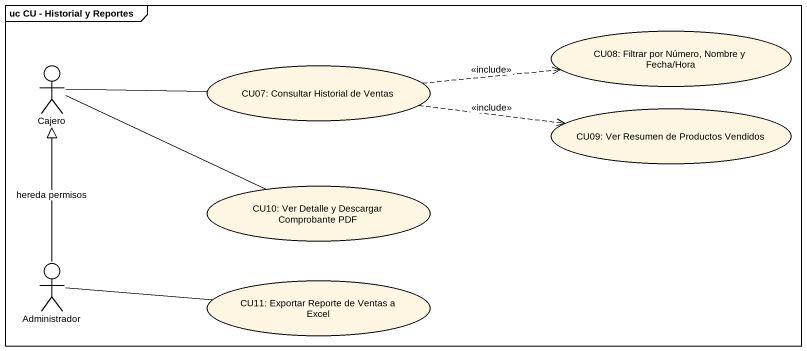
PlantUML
@startuml
mainframe uc CU - Historial y Reportes
usecase "CU08: Filtrar por Número, Nombre y Fecha/Hora" as CU08_Filtrar_por_Número
actor Cajero
usecase "CU07: Consultar Historial de Ventas" as CU07_Consultar_Historial_de
usecase "CU09: Ver Resumen de Productos Vendidos" as CU09_Ver_Resumen_de
usecase "CU10: Ver Detalle y Descargar Comprobante PDF" as CU10_Ver_Detalle_y
actor Administrador
usecase "CU11: Exportar Reporte de Ventas a Excel" as CU11_Exportar_Reporte_de
Cajero -right- CU07_Consultar_Historial_de
Cajero -right- CU10_Ver_Detalle_y
CU07_Consultar_Historial_de .right.> CU08_Filtrar_por_Número : <<include>>
CU07_Consultar_Historial_de .right.> CU09_Ver_Resumen_de : <<include>>
Administrador -up-|> Cajero : hereda permisos
Administrador -right- CU11_Exportar_Reporte_de
@enduml
